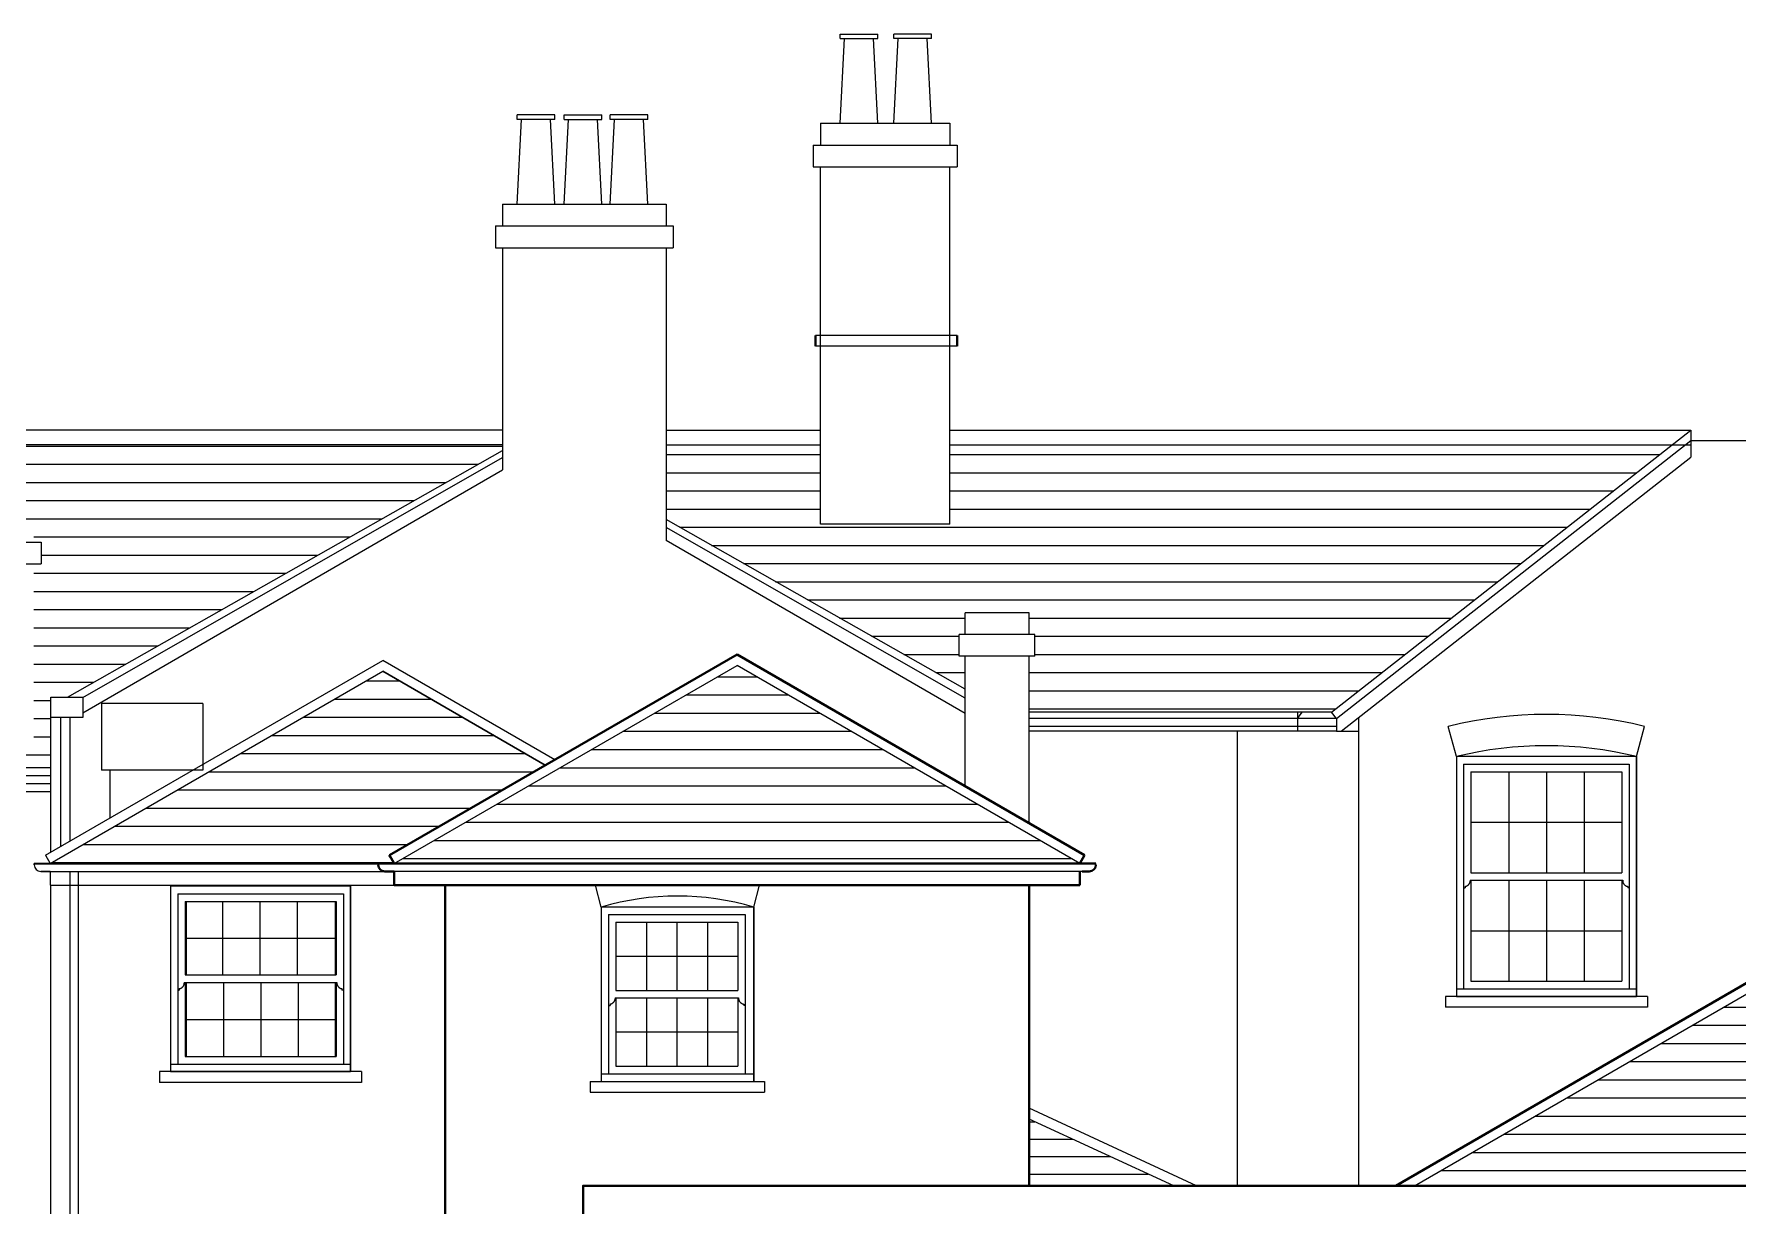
# Model space of a CAD drawing. Header units: millimetres. Extents: x -159872 to 386485, y -250577 to 158966.
# Drawn here: x 227284 to 239014, y 652 to 8715 of the extents above; entities that cross this region are included whole.
import ezdxf

# ---------------------------------------------------------------- set-up
doc = ezdxf.new("R2010")
doc.units = ezdxf.units.MM
for name, color, linetype, lineweight in [('LDS-equipment-kitchen equipment', 3, 'Continuous', 13), ('LDS-hatch', 253, 'Continuous', 9), ('LDS-hatch_Hatch', 7, 'Continuous', 5), ('LDS-struct-extg-doors windows', 7, 'Continuous', 9), ('LDS-struct-extg-walls', 1, 'Continuous', 40)]:
    doc.layers.add(name, color=color, linetype=linetype, lineweight=lineweight)

msp = doc.modelspace()

# ---------------------------------------------------------------- hatches: boundary and pattern name
at = {"layer": 'LDS-hatch_Hatch', "linetype": 'Continuous', "lineweight": 25}
h = msp.add_hatch(dxfattribs=at)
h.set_pattern_fill('ACET-2D-ACET-2D-ACET-2D-_USER_1', color=41, style=0, pattern_type=2)
h.set_pattern_definition([(0, (33113.07, -79244.9), (8e-15, 125), [])])
h.paths.add_polyline_path([(227155.695, 5888.53651), (227182.3479, 5370.10065), (227282.57793, 5370.10065), (227282.57793, 5220.10065), (227332.57793, 5220.10065), (227332.57793, 5070.10065), (227282.57793, 5070.10065), (227282.57793, 3824.82816), (226832.57793, 3824.82816), (226832.57793, 5070.10065), (226782.57793, 5070.10065), (226782.57793, 5220.10065), (226832.57793, 5220.10065), (226832.57793, 5370.10065), (226922.3479, 5370.10065), (226949.00081, 5888.53651), (225756.70496, 5888.53651), (225756.70496, 3667.12547), (227398.28594, 3667.12547), (227398.28594, 4012.52657), (227398.28594, 4152.57461), (227513.28212, 4152.57461), (230509.46518, 5850.72838), (230509.46518, 5888.53651)])
h = msp.add_hatch(dxfattribs=at)
h.set_pattern_fill('ACET-2D-ACET-2D-ACET-2D-_USER_1', color=41, style=0, pattern_type=2)
h.set_pattern_definition([(0, (40078.93, -79053.46), (8e-15, 125), [])])
h.paths.add_polyline_path([(236217.13121, 4050.0147), (238563.43525, 5888.53651), (233587.89722, 5888.53651), (233587.89722, 5341.85209), (232697.89722, 5341.85209), (232697.89722, 5888.53651), (231634.46518, 5888.53651), (231634.46518, 5374.05395), (233693.7821, 4206.89002), (233693.7821, 4433.71816), (233653.7821, 4433.71816), (233653.7821, 4583.71816), (233693.7821, 4583.71816), (233693.7821, 4733.71816), (234133.7821, 4733.71816), (234133.7821, 4583.71816), (234173.7821, 4583.71816), (234173.7821, 4433.71816), (234133.7821, 4433.71816), (234133.7821, 4050.0147)])
h = msp.add_hatch(dxfattribs=at)
h.set_pattern_fill('ACET-2D-ACET-2D-ACET-2D-_USER_1', color=41, style=0, pattern_type=2)
h.set_pattern_definition([(0, (37103.52, -80332.62), (8e-15, 125), [])])
h.paths.add_polyline_path([(234483.7821, 3008.76354), (232123.53402, 4371.4534), (229763.28594, 3008.76354)])
h = msp.add_hatch(dxfattribs=at)
h.set_pattern_fill('_USER_1-4', color=41, scale=0.5, angle=315, style=0, pattern_type=2)
h.set_pattern_definition([(360, (316724.32, -9485.61), (2e-14, 125), [])])
h.paths.add_polyline_path([(229683.91538, 4330.40252), (227394.76951, 3008.76354), (229763.28594, 3008.76354), (229730.78594, 3065.05519), (230803.17359, 3684.19849)])
h = msp.add_hatch(dxfattribs=at)
h.set_pattern_fill('ACET-2D-ACET-2D-ACET-2D-_USER_1', color=41, style=0, pattern_type=2)
h.set_pattern_definition([(0, (-134346.5, -120480.25), (8e-15, 125), [])])
h.paths.add_polyline_path([(239762.80086, 490.97051), (239762.80086, 364.8182), (242101.05429, 364.8182), (239076.05429, 2111.30277), (236788.39622, 790.52276), (239807.65598, 790.52276), (239807.65598, 490.97051)])
h = msp.add_hatch(dxfattribs=at)
h.set_pattern_fill('_USER_1-4', color=41, scale=0.48, angle=315, style=0, pattern_type=2)
h.set_pattern_definition([(360, (318752.08, -11608.85), (2e-14, 120), [])])
h.paths.add_polyline_path([(234133.7821, 790.52276), (235129.70378, 790.52276), (234133.7821, 1249.74898)])

# ---------------------------------------------------------------- linework, layer by layer
at = {"layer": 'LDS-equipment-kitchen equipment', "color": 7}
for p, q in [((227467.41008, 3125.75812), (227467.41008, 4012.52657)), ((227532.41008, 3163.28589), (227532.41008, 4012.52657)), ((235566.10836, 3917.48549), (235566.10836, 790.52276)), ((237076.05429, 3743.66268), (237020.39683, 3951.37917)), ((238316.05429, 3743.66268), (238371.71176, 3951.37917)), ((231188.28594, 2708.76354), (231148.09356, 2858.76354)), ((232238.28594, 2708.76354), (232278.47831, 2858.76354)), ((229538.01767, 1576.22394), (228148.01767, 1576.22394)), ((228148.01767, 1576.22394), (228148.01767, 1501.22394)), ((229538.01767, 1576.22394), (229538.01767, 1501.22394)), ((229538.01767, 1501.22394), (228148.01767, 1501.22394)), ((231113.28594, 1508.76359), (232313.28594, 1508.76359)), ((231113.28594, 1508.76359), (231113.28594, 1433.76359)), ((231113.28594, 1433.76359), (232313.28594, 1433.76359)), ((232313.28594, 1508.76359), (232313.28594, 1433.76359))]:
    msp.add_line(p, q, dxfattribs=at)
for centre, radius, start, end in [((237696.05429, 1218.49601), 2815.16667, 76.113093459, 103.886906541), ((237696.05429, 1218.49601), 2600.16667, 76.205144887, 103.794855113), ((231713.28594, 908.76354), 1875, 73.739795294, 106.260204706)]:
    msp.add_arc(centre, radius, start, end, dxfattribs=at)
at = {"layer": 'LDS-hatch', "color": 7}
for p, q in [((227748.61228, 4108.62804), (227748.61228, 3650.66293)), ((228446.00116, 4108.62804), (227748.61228, 4108.62804)), ((228446.00116, 4108.62804), (228446.00116, 3650.66293)), ((228446.00116, 3650.66293), (227748.61228, 3650.66293)), ((227805.74966, 3650.66293), (227805.74966, 3321.09857))]:
    msp.add_line(p, q, dxfattribs=at)
at = {"layer": 'LDS-struct-extg-doors windows', "color": 7}
for p, q in [((232832.96598, 8684.72609), (232832.96598, 8714.72609)), ((232832.96598, 8714.72609), (233092.96598, 8714.72609)), ((232832.96598, 8684.72609), (233092.96598, 8684.72609)), ((232832.96598, 8101.18462), (232862.96598, 8684.72609)), ((233092.96598, 8101.18462), (233062.96598, 8684.72609)), ((233092.96598, 8684.72609), (233092.96598, 8714.72609)), ((233462.23083, 8714.72609), (233202.23083, 8714.72609)), ((233202.23083, 8684.72609), (233202.23083, 8714.72609)), ((233462.23083, 8684.72609), (233202.23083, 8684.72609)), ((233202.23083, 8101.18462), (233232.23083, 8684.72609)), ((233462.23083, 8101.18462), (233432.23083, 8684.72609)), ((233462.23083, 8684.72609), (233462.23083, 8714.72609)), ((230869.75346, 8158.14931), (230609.75346, 8158.14931)), ((230609.75346, 8128.14931), (230609.75346, 8158.14931)), ((230869.75346, 8128.14931), (230609.75346, 8128.14931)), ((230609.75346, 7544.60785), (230639.75346, 8128.14931)), ((230869.75346, 7544.60785), (230839.75346, 8128.14931)), ((230869.75346, 8128.14931), (230869.75346, 8158.14931)), ((230932.5562, 8128.14931), (230932.5562, 8158.14931)), ((230932.5562, 8158.14931), (231192.5562, 8158.14931)), ((230932.5562, 8128.14931), (231192.5562, 8128.14931)), ((230932.5562, 7544.60785), (230962.5562, 8128.14931)), ((231192.5562, 7544.60785), (231162.5562, 8128.14931)), ((231192.5562, 8128.14931), (231192.5562, 8158.14931)), ((231508.79879, 8158.14931), (231248.79879, 8158.14931)), ((231248.79879, 8128.14931), (231248.79879, 8158.14931)), ((231508.79879, 8128.14931), (231248.79879, 8128.14931)), ((231248.79879, 7544.60785), (231278.79879, 8128.14931)), ((231508.79879, 7544.60785), (231478.79879, 8128.14931)), ((231508.79879, 8128.14931), (231508.79879, 8158.14931)), ((232697.89722, 8101.18462), (233587.89722, 8101.18462)), ((232697.89722, 8101.18462), (232697.89722, 7951.18462)), ((233587.89722, 8101.18462), (233587.89722, 7951.18462)), ((232647.89722, 7951.18462), (233637.89722, 7951.18462)), ((232647.89722, 7951.18462), (232647.89722, 7801.18462)), ((233637.89722, 7951.18462), (233637.89722, 7801.18462)), ((232647.89722, 7801.18462), (233637.89722, 7801.18462)), ((232697.89722, 5341.85209), (232697.89722, 7801.18462)), ((233587.89722, 5341.85209), (233587.89722, 7801.18462)), ((230509.46518, 7544.60785), (231634.46518, 7544.60785)), ((230509.46518, 7544.60785), (230509.46518, 7394.60785)), ((231634.46518, 7544.60785), (231634.46518, 7394.60785)), ((230459.46518, 7394.60785), (231684.46518, 7394.60785)), ((230459.46518, 7394.60785), (230459.46518, 7244.60785)), ((231684.46518, 7394.60785), (231684.46518, 7244.60785)), ((230459.46518, 7244.60785), (231684.46518, 7244.60785)), ((230509.46518, 7244.60785), (230509.46518, 5717.48549)), ((230509.46518, 7244.60785), (230509.46518, 5717.48549)), ((231634.46518, 7244.60785), (231634.46518, 5230.89831)), ((233637.89722, 6641.7586), (232663.61081, 6641.7586)), ((233637.89722, 6566.7586), (232663.61081, 6566.7586)), ((230509.46518, 5988.53651), (224385.58769, 5988.53651)), ((231634.46518, 5988.53651), (232697.89722, 5988.53651)), ((233587.89722, 5988.53651), (238691.05429, 5988.53651)), ((236217.13121, 4050.0147), (238691.05429, 5988.53651)), ((238691.05429, 5988.53651), (238691.05429, 5804.32368)), ((230509.46518, 5888.53651), (224385.58769, 5888.53651)), ((231634.46518, 5888.53651), (232697.89722, 5888.53651)), ((233587.89722, 5888.53651), (238691.05429, 5888.53651)), ((236251.05429, 4006.72238), (238691.05429, 5918.66268)), ((238691.05429, 5918.66268), (239641.05429, 5918.66268)), ((227513.28212, 4152.57461), (230509.46518, 5850.72838)), ((227619.3938, 4151.20847), (230509.46518, 5800.77113)), ((236283.08936, 3917.48549), (238691.05429, 5804.32368)), ((227619.3938, 4045.40938), (230509.46518, 5717.48549)), ((233693.7821, 4206.89002), (231634.46518, 5374.05395)), ((233693.7821, 4145.34164), (231634.46518, 5320.73554)), ((233587.89722, 5341.85209), (232697.89722, 5341.85209)), ((226782.57793, 5220.10065), (227332.57793, 5220.10065)), ((227332.57793, 5220.10065), (227332.57793, 5070.10065)), ((233693.7821, 4039.46247), (231634.46518, 5230.89831)), ((226782.57793, 5070.10065), (227332.57793, 5070.10065)), ((234133.7821, 4733.71816), (233693.7821, 4733.71816)), ((233693.7821, 4583.71816), (233693.7821, 4733.71816)), ((234133.7821, 4583.71816), (234133.7821, 4733.71816)), ((234173.7821, 4583.71816), (233653.7821, 4583.71816)), ((233653.7821, 4433.71816), (233653.7821, 4583.71816)), ((234173.7821, 4433.71816), (234173.7821, 4583.71816)), ((227362.26951, 3065.05519), (229683.91538, 4405.45805)), ((230868.17359, 3721.72625), (229683.91538, 4405.45805)), ((229763.28594, 3008.76354), (232123.53402, 4371.4534)), ((234483.7821, 3008.76354), (232123.53402, 4371.4534)), ((234173.7821, 4433.71816), (233653.7821, 4433.71816)), ((233693.7821, 3539.92578), (233693.7821, 4433.71816)), ((234133.7821, 3285.89166), (234133.7821, 4433.71816)), ((227394.76951, 3008.76354), (229683.91538, 4330.40252)), ((230803.17359, 3684.19849), (229683.91538, 4330.40252)), ((227398.28594, 3085.84928), (227398.28594, 4012.52657)), ((236217.13121, 4050.0147), (234133.7821, 4050.0147)), ((236251.05429, 4006.72238), (234133.7821, 4006.72238)), ((235981.05429, 4006.72238), (236014.97738, 4050.0147)), ((235981.05429, 4050.0147), (235981.05429, 3917.48549)), ((235981.05429, 4006.72238), (235981.05429, 3917.48549)), ((236251.05429, 4006.72238), (236217.13121, 4050.0147)), ((236251.05429, 4006.72238), (236251.05429, 3917.48549)), ((236401.05429, 4009.92069), (236401.05429, 790.52276)), ((236251.05429, 3951.72238), (234133.7821, 3951.72238)), ((235949.01923, 3917.48549), (234133.7821, 3917.48549)), ((235981.05429, 3917.48549), (235949.01923, 3917.48549)), ((236251.05429, 3917.48549), (235981.05429, 3917.48549)), ((236251.05429, 3917.48549), (236401.05429, 3917.48549)), ((227398.28594, 3667.12547), (225756.70496, 3667.12547)), ((237076.05429, 3743.66268), (237076.05429, 2093.66268)), ((238316.05429, 3743.66268), (237076.05429, 3743.66268)), ((238316.05429, 3743.65555), (237076.05429, 3743.64843)), ((238316.05429, 3743.65555), (237076.05429, 3743.64843)), ((237076.05429, 3743.64843), (237076.05429, 2093.66268)), ((237076.05429, 3743.64843), (237076.05429, 2093.66268)), ((237126.05429, 3691.47493), (238266.05429, 3691.48205)), ((237126.05429, 3691.47493), (237126.05429, 2145.83618)), ((237176.05429, 3639.30143), (238216.05429, 3639.30855)), ((237176.05429, 3639.30143), (237176.05429, 2944.7423)), ((237436.05429, 3639.30855), (237436.05429, 2944.74943)), ((237696.05429, 3639.30855), (237696.05429, 2944.74943)), ((237956.05429, 3639.30855), (237956.05429, 2944.74943)), ((238216.05429, 3639.30855), (238216.05429, 2944.74943)), ((238266.05429, 3691.48205), (238266.05429, 2145.8433)), ((238316.05429, 3743.66268), (238316.05429, 2093.66268)), ((238316.05429, 2093.6698), (238316.05429, 3743.65555)), ((238316.05429, 3743.65555), (238316.05429, 2093.6698)), ((227398.28594, 3612.12547), (225756.70496, 3612.12547)), ((227398.28594, 3557.12547), (225756.70496, 3557.12547)), ((227398.28594, 3502.12547), (225756.70496, 3502.12547)), ((237176.05429, 3292.02187), (238216.05429, 3292.02899)), ((227362.26951, 3065.05519), (227394.76951, 3008.76354)), ((227284.76951, 2998.76354), (227284.76951, 3008.76354)), ((227394.76951, 3008.76354), (227284.76951, 3008.76354)), ((227284.76951, 3006.75235), (229646.93397, 3006.75235)), ((227329.76951, 2953.76354), (229763.28594, 2953.76354)), ((227394.76951, 2953.76354), (227329.76951, 2953.76354)), ((227394.76951, 2953.76354), (227394.76951, 2858.76354)), ((227530.15598, 2953.76354), (227530.15598, -2042.26312)), ((227588.78075, -2042.26312), (227588.78075, 2953.76354)), ((229653.28594, 2998.76354), (229653.28594, 3008.76354)), ((234499.02094, 2953.76354), (229763.28594, 2953.76354)), ((234593.7821, 2998.76354), (234593.7821, 3008.76354)), ((237176.05429, 2944.7423), (238216.05429, 2944.74943)), ((227394.76951, 2858.76354), (227398.28594, 2858.76354)), ((227398.28594, -5115.1818), (227398.28594, 2858.76354)), ((227398.28594, 2858.76354), (230113.28594, 2858.76354)), ((229463.01767, 2851.22394), (228223.01767, 2851.22394)), ((228223.01767, 2851.22394), (228223.01767, 1576.22394)), ((229463.01767, 2851.22389), (228223.01767, 2851.22389)), ((228223.01767, 2851.22389), (228223.01767, 1576.22394)), ((229463.01767, 2851.22389), (228223.01767, 2851.22389)), ((228223.01767, 2851.22389), (228223.01767, 1576.22394)), ((229463.01767, 2851.22394), (229463.01767, 1576.22394)), ((229463.01767, 1576.22394), (229463.01767, 2851.22389)), ((229463.01767, 2851.22389), (229463.01767, 1576.22394)), ((237126.05429, 2840.3953), (237136.05429, 2840.3953)), ((237136.05429, 2850.83), (237136.05429, 2840.3953)), ((237171.05429, 2892.5688), (238221.05429, 2892.57593)), ((237171.05429, 2892.5688), (237171.05429, 2887.35145)), ((237176.05429, 2892.5688), (237176.05429, 2198.00968)), ((237436.05429, 2892.5688), (237436.05429, 2198.00968)), ((237696.05429, 2892.5688), (237696.05429, 2198.00968)), ((237956.05429, 2892.5688), (237956.05429, 2198.00968)), ((238216.05429, 2892.57593), (238216.05429, 2198.0168)), ((238221.05429, 2892.57593), (238221.05429, 2887.35858)), ((238256.05429, 2850.83713), (238256.05429, 2840.40243)), ((238266.05429, 2840.40243), (238256.05429, 2840.40243)), ((228273.01767, 2799.05039), (229413.01767, 2799.05039)), ((228273.01767, 2799.05039), (228273.01767, 1628.39744)), ((228323.01767, 2746.87689), (229363.01767, 2746.87689)), ((228323.01767, 2746.87689), (228323.01767, 2241.30357)), ((228330.51767, 2746.87689), (228330.51767, 2241.30357)), ((228580.51767, 2746.87689), (228580.51767, 2241.30357)), ((228838.01767, 2746.87689), (228838.01767, 2241.30357)), ((229095.51767, 2746.87689), (229095.51767, 2241.30357)), ((229355.51767, 2746.87689), (229355.51767, 2241.30357)), ((229363.01767, 2746.87689), (229363.01767, 2241.30357)), ((229413.01767, 2799.05039), (229413.01767, 1628.39744)), ((232238.28594, 2708.76354), (231188.28594, 2708.76354)), ((231188.28594, 2708.76354), (231188.28594, 1508.76359)), ((232238.28594, 2708.76354), (231188.28594, 2708.76354)), ((231188.28594, 2708.76354), (231188.28594, 1508.76359)), ((232238.28594, 1508.76359), (232238.28594, 2708.76354)), ((232238.28594, 2708.76354), (232238.28594, 1508.76359)), ((231239.07144, 2656.81895), (232179.07144, 2656.81895)), ((231239.07144, 2656.81895), (231239.07144, 1561.166)), ((231289.07144, 2604.64545), (232129.07144, 2604.64545)), ((231289.07144, 2604.64545), (231289.07144, 2135.07213)), ((231499.07144, 2604.64545), (231499.07144, 2135.07213)), ((231709.07144, 2604.64545), (231709.07144, 2135.07213)), ((231919.07144, 2604.64545), (231919.07144, 2135.07213)), ((232129.07144, 2604.64545), (232129.07144, 2135.07213)), ((232179.07144, 2656.81895), (232179.07144, 1561.166)), ((228323.01767, 2494.59023), (229363.01767, 2494.59023)), ((237176.05429, 2545.28924), (238216.05429, 2545.29637)), ((231289.07144, 2369.85879), (232129.07144, 2369.85879)), ((228323.01767, 2241.30357), (229363.01767, 2241.30357)), ((228273.01767, 2136.95657), (228283.01767, 2136.95657)), ((228283.01767, 2147.39127), (228283.01767, 2136.95657)), ((228318.01767, 2189.13007), (229368.01767, 2189.13007)), ((228318.01767, 2189.13007), (228318.01767, 2183.91272)), ((228323.01767, 2189.13007), (228323.01767, 1680.57094)), ((228330.51767, 2189.13007), (228330.51767, 1680.57094)), ((228588.01767, 2189.13007), (228588.01767, 1680.57094)), ((228845.51767, 2189.13007), (228845.51767, 1680.57094)), ((229103.01767, 2189.13007), (229103.01767, 1680.57094)), ((229355.51767, 2189.13007), (229355.51767, 1680.57094)), ((229363.01767, 2189.13007), (229363.01767, 1680.57094)), ((229368.01767, 2189.13007), (229368.01767, 2183.91272)), ((229403.01767, 2147.39127), (229403.01767, 2136.95657)), ((229413.01767, 2136.95657), (229403.01767, 2136.95657)), ((231289.07144, 2135.07213), (232129.07144, 2135.07213)), ((237076.05429, 2145.83618), (238316.05429, 2145.8433)), ((237176.05429, 2198.00968), (238216.05429, 2198.0168)), ((231239.07144, 2030.72513), (231249.07144, 2030.72513)), ((231249.07144, 2041.15983), (231249.07144, 2030.72513)), ((231284.07144, 2082.89863), (232134.07144, 2082.89863)), ((231284.07144, 2082.89863), (231284.07144, 2077.68128)), ((231289.07144, 2082.89863), (231289.07144, 1613.3395)), ((231499.07144, 2082.89863), (231499.07144, 1613.3395)), ((231709.07144, 2082.89863), (231709.07144, 1613.3395)), ((231919.07144, 2082.89863), (231919.07144, 1613.3395)), ((232129.07144, 2082.89863), (232129.07144, 1613.3395)), ((232134.07144, 2082.89863), (232134.07144, 2077.68128)), ((232169.07144, 2041.15983), (232169.07144, 2030.72513)), ((232179.07144, 2030.72513), (232169.07144, 2030.72513)), ((236788.39622, 790.52276), (239076.05429, 2111.30277)), ((237001.05429, 2093.66268), (237001.05429, 2018.66268)), ((238391.05429, 2093.66268), (237001.05429, 2093.66268)), ((238391.05429, 2018.66268), (237001.05429, 2018.66268)), ((237076.05429, 2093.66268), (238316.05429, 2093.6698)), ((237076.05429, 2093.66268), (238316.05429, 2093.6698)), ((238391.05429, 2093.66268), (238391.05429, 2018.66268)), ((228323.01767, 1934.85051), (229363.01767, 1934.85051)), ((232129.07144, 1848.11907), (231289.07144, 1848.11907)), ((228323.01767, 1680.57094), (229363.01767, 1680.57094)), ((228223.01767, 1628.39744), (229463.01767, 1628.39744)), ((228223.01767, 1576.22394), (229463.01767, 1576.22394)), ((228223.01767, 1576.22394), (229463.01767, 1576.22394)), ((231188.28594, 1560.93709), (232238.28594, 1560.93709)), ((231239.07144, 1561.166), (232179.07144, 1561.166)), ((231289.07144, 1613.3395), (232129.07144, 1613.3395)), ((231188.28594, 1508.76359), (232238.28594, 1508.76359)), ((231188.28594, 1508.76359), (232238.28594, 1508.76359)), ((235287.48614, 790.52276), (234133.7821, 1324.66405)), ((235129.70378, 790.52276), (234133.7821, 1249.74898))]:
    msp.add_line(p, q, dxfattribs=at)
at = {"layer": 'LDS-struct-extg-doors windows', "color": 7, "flags": 128}
msp.add_lwpolyline([(229683.91538, 4330.40252), (230803.17359, 3684.19849), (229725.27137, 3061.87135), (229763.28594, 3008.76354), (227394.76951, 3008.76354), (229683.91538, 4330.40252)], dxfattribs=at)
msp.add_lwpolyline([(227398.28594, 4152.57461), (227619.3938, 4152.57461), (227619.3938, 4012.52657), (227398.28594, 4012.52657)], close=True, dxfattribs=at)
at = {"layer": 'LDS-struct-extg-doors windows', "color": 7}
msp.add_arc((227329.76951, 2998.76354), 45, 180, 270, dxfattribs=at)
for points in [[(237136.05429, 2850.83), (237148.42866, 2850.83), (237171.05429, 2874.43917), (237171.05429, 2887.35145)], [(238221.05429, 2887.35858), (238221.05429, 2874.4463), (238243.67993, 2850.83713), (238256.05429, 2850.83713)], [(228283.01767, 2147.39127), (228295.39204, 2147.39127), (228318.01767, 2171.00044), (228318.01767, 2183.91272)], [(229368.01767, 2183.91272), (229368.01767, 2171.00044), (229390.6433, 2147.39127), (229403.01767, 2147.39127)], [(231249.07144, 2041.15983), (231261.44581, 2041.15983), (231284.07144, 2064.769), (231284.07144, 2077.68128)], [(232134.07144, 2077.68128), (232134.07144, 2064.769), (232156.69707, 2041.15983), (232169.07144, 2041.15983)]]:
    msp.add_open_spline(points, degree=2, dxfattribs=at)
at = {"layer": 'LDS-struct-extg-walls', "color": 7}
for p, q in [((232663.61081, 6566.7586), (232663.61081, 6641.7586)), ((233637.89722, 6566.7586), (233637.89722, 6641.7586)), ((229730.78594, 3065.05519), (232123.53402, 4446.50894)), ((234516.2821, 3065.05519), (232123.53402, 4446.50894)), ((229730.78594, 3065.05519), (229763.28594, 3008.76354)), ((234516.2821, 3065.05519), (234483.7821, 3008.76354)), ((229763.28594, 3008.76354), (229653.28594, 3008.76354)), ((229763.28594, 2953.76354), (229698.28594, 2953.76354)), ((234483.7821, 3008.76354), (229763.28594, 3008.76354)), ((229763.28594, 2953.76354), (229763.28594, 2858.76354)), ((234593.7821, 3008.76354), (234483.7821, 3008.76354)), ((234483.7821, 2953.76354), (234483.7821, 2858.76354)), ((234548.7821, 2953.76354), (234499.02094, 2953.76354)), ((234483.7821, 2858.76354), (229763.28594, 2858.76354)), ((230113.28594, 2858.76354), (230113.28594, -2370.1818)), ((234133.7821, 2858.76354), (234133.7821, 790.52276)), ((236658.39622, 790.52276), (239076.05429, 2186.3583))]:
    msp.add_line(p, q, dxfattribs=at)
at = {"layer": 'LDS-struct-extg-walls', "color": 7, "flags": 128}
msp.add_lwpolyline([(239807.65598, 490.97051), (231063.55595, 490.97051), (231063.55595, 790.52276), (239807.65598, 790.52276)], close=True, dxfattribs=at)
at = {"layer": 'LDS-struct-extg-walls', "color": 7}
for centre, start, end in [((229698.28594, 2998.76354), 180, 270), ((234548.7821, 2998.76354), 270, 0)]:
    msp.add_arc(centre, 45, start, end, dxfattribs=at)

doc.saveas('drawing.dxf')
